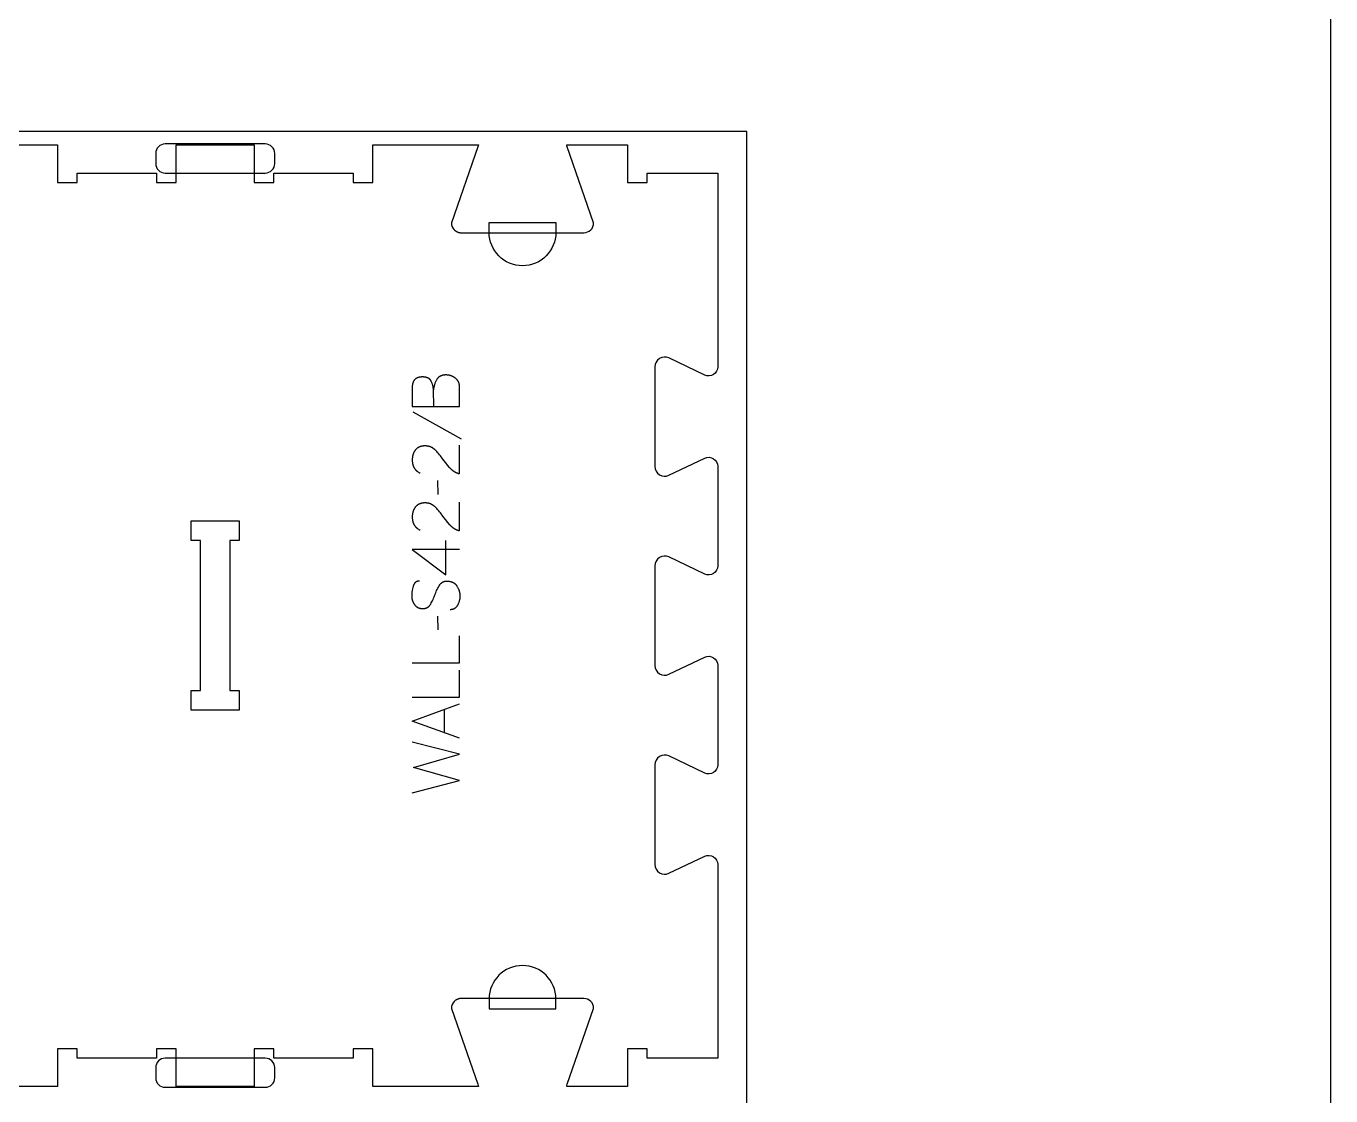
# Model space of a CAD drawing. Extents: x -17068 to -13885, y -19593 to -11999.
# Drawn here: x -14715 to -13885, y -14637 to -13956 of the extents above; entities that cross this region are included whole.
import ezdxf

# ---------------------------------------------------------------- set-up
doc = ezdxf.new("R2010")
doc.units = 0
for name, color, linetype in [('0_SHEET_SPRUCEPLY_2440X122', 1, 'CONTINUOUS'), ('1_ANYTOOL_1MMDEEP_LABELS_S', 2, 'CONTINUOUS'), ('3_ANYTOOL_CUTTHROUGH_INSID', 4, 'CONTINUOUS'), ('4_ANYTOOL_CUTTHROUGH_OUTSI', 5, 'CONTINUOUS'), ('5_ANYTOOL_HALF_MILL_9MM_IN', 3, 'CONTINUOUS'), ('DONOTCUT', 18, 'CONTINUOUS')]:
    doc.layers.add(name, color=color, linetype=linetype)

msp = doc.modelspace()

# ---------------------------------------------------------------- linework, layer by layer
at = {"layer": '0_SHEET_SPRUCEPLY_2440X122'}
msp.add_lwpolyline([(-16696.52, -14023.28), (-16696.52, -15243.28), (-14256.52, -15243.28), (-14256.52, -14023.28)], close=True, dxfattribs=at)
at = {"layer": '1_ANYTOOL_1MMDEEP_LABELS_S'}
for points in [[(-14469.35, -14198.36), (-14439.35, -14198.36), (-14439.35, -14188.68), (-14439.27, -14186.15), (-14439.26, -14185.92), (-14439.26, -14185.7), (-14439.27, -14185.47), (-14439.28, -14185.25), (-14439.3, -14185.04), (-14439.32, -14184.82), (-14439.35, -14184.61), (-14439.38, -14184.41), (-14439.42, -14184.2), (-14439.47, -14184), (-14439.52, -14183.81), (-14439.57, -14183.61), (-14439.63, -14183.42), (-14439.7, -14183.23), (-14439.77, -14183.05), (-14439.85, -14182.87), (-14439.94, -14182.69), (-14440.03, -14182.51), (-14440.12, -14182.34), (-14440.22, -14182.17), (-14440.33, -14182), (-14440.44, -14181.84), (-14440.56, -14181.68), (-14440.68, -14181.52), (-14440.81, -14181.37), (-14440.94, -14181.22), (-14441.08, -14181.07), (-14441.23, -14180.93), (-14441.38, -14180.79), (-14441.53, -14180.65), (-14441.69, -14180.52), (-14441.86, -14180.39), (-14442.03, -14180.26), (-14442.2, -14180.13), (-14442.38, -14180.01), (-14442.55, -14179.9), (-14442.73, -14179.79), (-14442.9, -14179.68), (-14443.08, -14179.58), (-14443.26, -14179.48), (-14443.44, -14179.38), (-14443.62, -14179.29), (-14443.8, -14179.2), (-14443.98, -14179.12), (-14444.17, -14179.04), (-14444.35, -14178.96), (-14444.54, -14178.89), (-14444.73, -14178.83), (-14444.92, -14178.76), (-14445.11, -14178.7), (-14445.3, -14178.65), (-14445.49, -14178.6), (-14445.68, -14178.55), (-14445.88, -14178.51), (-14446.07, -14178.47), (-14446.27, -14178.44), (-14446.47, -14178.41), (-14446.67, -14178.38), (-14446.87, -14178.36), (-14447.07, -14178.34), (-14447.27, -14178.32), (-14447.47, -14178.31), (-14447.68, -14178.31), (-14447.88, -14178.31), (-14448.14, -14178.31), (-14448.38, -14178.32), (-14448.63, -14178.33), (-14448.87, -14178.35), (-14449.1, -14178.38), (-14449.33, -14178.41), (-14449.55, -14178.45), (-14449.78, -14178.49), (-14449.99, -14178.54), (-14450.2, -14178.59), (-14450.41, -14178.65), (-14450.61, -14178.72), (-14450.81, -14178.79), (-14451.01, -14178.86), (-14451.2, -14178.95), (-14451.38, -14179.04), (-14451.47, -14179.08), (-14451.56, -14179.13), (-14451.65, -14179.18), (-14451.74, -14179.23), (-14451.82, -14179.28), (-14451.91, -14179.33), (-14451.99, -14179.39), (-14452.08, -14179.45), (-14452.16, -14179.5), (-14452.24, -14179.56), (-14452.32, -14179.62), (-14452.4, -14179.68), (-14452.47, -14179.75), (-14452.55, -14179.81), (-14452.63, -14179.88), (-14452.7, -14179.95), (-14452.77, -14180.01), (-14452.85, -14180.09), (-14452.92, -14180.16), (-14452.99, -14180.23), (-14453.05, -14180.31), (-14453.12, -14180.38), (-14453.25, -14180.54), (-14453.38, -14180.7), (-14453.5, -14180.87), (-14453.62, -14181.04), (-14453.73, -14181.22), (-14453.95, -14181.59), (-14454.15, -14181.96), (-14454.35, -14182.34), (-14454.53, -14182.73), (-14454.7, -14183.12), (-14454.86, -14183.52), (-14455.01, -14183.92), (-14455.14, -14184.33), (-14455.27, -14184.74), (-14455.38, -14185.17), (-14455.48, -14185.59), (-14455.57, -14186.03), (-14455.65, -14186.47), (-14455.71, -14186.91), (-14455.77, -14187.36), (-14455.81, -14187.82)], [(-14455.68, -14198.36), (-14455.81, -14187.82), (-14455.84, -14187.42), (-14455.88, -14187.03), (-14455.93, -14186.64), (-14455.99, -14186.26), (-14456.06, -14185.88), (-14456.13, -14185.51), (-14456.22, -14185.14), (-14456.31, -14184.78), (-14456.41, -14184.43), (-14456.52, -14184.08), (-14456.64, -14183.74), (-14456.77, -14183.4), (-14456.91, -14183.06), (-14457.06, -14182.74), (-14457.21, -14182.42), (-14457.38, -14182.1), (-14457.42, -14182.02), (-14457.46, -14181.95), (-14457.51, -14181.87), (-14457.56, -14181.8), (-14457.6, -14181.72), (-14457.65, -14181.65), (-14457.7, -14181.58), (-14457.76, -14181.51), (-14457.81, -14181.44), (-14457.87, -14181.38), (-14457.92, -14181.31), (-14457.98, -14181.25), (-14458.04, -14181.18), (-14458.1, -14181.12), (-14458.16, -14181.06), (-14458.23, -14181), (-14458.29, -14180.94), (-14458.36, -14180.89), (-14458.42, -14180.83), (-14458.49, -14180.78), (-14458.56, -14180.72), (-14458.64, -14180.67), (-14458.71, -14180.62), (-14458.78, -14180.57), (-14458.86, -14180.52), (-14458.94, -14180.48), (-14459.01, -14180.43), (-14459.09, -14180.39), (-14459.18, -14180.34), (-14459.26, -14180.3), (-14459.34, -14180.26), (-14459.43, -14180.22), (-14459.51, -14180.18), (-14459.6, -14180.14), (-14459.78, -14180.07), (-14459.97, -14180.01), (-14460.16, -14179.94), (-14460.36, -14179.89), (-14460.56, -14179.84), (-14460.77, -14179.79), (-14460.98, -14179.75), (-14461.2, -14179.71), (-14461.42, -14179.68), (-14461.65, -14179.65), (-14461.89, -14179.63), (-14462.13, -14179.61), (-14462.37, -14179.6), (-14462.63, -14179.59), (-14462.88, -14179.59), (-14463.28, -14179.6), (-14463.48, -14179.61), (-14463.67, -14179.62), (-14463.85, -14179.63), (-14464.04, -14179.65), (-14464.22, -14179.67), (-14464.4, -14179.7), (-14464.58, -14179.72), (-14464.75, -14179.76), (-14464.92, -14179.79), (-14465.08, -14179.83), (-14465.25, -14179.87), (-14465.4, -14179.91), (-14465.56, -14179.96), (-14465.71, -14180.01), (-14465.86, -14180.06), (-14466.01, -14180.12), (-14466.16, -14180.18), (-14466.3, -14180.25), (-14466.43, -14180.31), (-14466.57, -14180.38), (-14466.7, -14180.46), (-14466.83, -14180.53), (-14466.95, -14180.61), (-14467.07, -14180.7), (-14467.19, -14180.78), (-14467.31, -14180.87), (-14467.42, -14180.97), (-14467.53, -14181.06), (-14467.63, -14181.16), (-14467.74, -14181.26), (-14467.84, -14181.37), (-14467.93, -14181.48), (-14468.03, -14181.59), (-14468.12, -14181.71), (-14468.2, -14181.83), (-14468.29, -14181.95), (-14468.37, -14182.07), (-14468.44, -14182.2), (-14468.52, -14182.34), (-14468.59, -14182.47), (-14468.66, -14182.61), (-14468.72, -14182.75), (-14468.78, -14182.9), (-14468.84, -14183.05), (-14468.9, -14183.2), (-14468.95, -14183.35), (-14469, -14183.51), (-14469.04, -14183.67), (-14469.09, -14183.84), (-14469.13, -14184.01), (-14469.16, -14184.18), (-14469.2, -14184.35), (-14469.23, -14184.53), (-14469.25, -14184.71), (-14469.28, -14184.9), (-14469.3, -14185.08), (-14469.32, -14185.27), (-14469.33, -14185.47), (-14469.35, -14185.87), (-14469.35, -14186.28), (-14469.35, -14198.36)], [(-14468.88, -14201.79), (-14438.11, -14218.98)], [(-14439.4, -14223.01), (-14439.44, -14241.31), (-14439.9, -14241.16), (-14440.12, -14241.08), (-14440.34, -14241), (-14440.56, -14240.91), (-14440.78, -14240.82), (-14440.99, -14240.73), (-14441.21, -14240.64), (-14441.42, -14240.54), (-14441.62, -14240.43), (-14441.83, -14240.33), (-14442.03, -14240.21), (-14442.23, -14240.1), (-14442.43, -14239.98), (-14442.63, -14239.86), (-14442.82, -14239.74), (-14443.01, -14239.61), (-14443.2, -14239.48), (-14443.39, -14239.34), (-14443.57, -14239.2), (-14443.75, -14239.06), (-14443.93, -14238.91), (-14444.11, -14238.76), (-14444.28, -14238.61), (-14444.45, -14238.45), (-14444.62, -14238.29), (-14444.79, -14238.13), (-14444.96, -14237.96), (-14445.12, -14237.79), (-14445.28, -14237.62), (-14445.59, -14237.26), (-14446.81, -14235.78), (-14448, -14234.29), (-14449.15, -14232.78), (-14450.28, -14231.26), (-14450.84, -14230.5), (-14451.41, -14229.77), (-14451.99, -14229.06), (-14452.58, -14228.37), (-14453.17, -14227.7), (-14453.77, -14227.06), (-14454.38, -14226.44), (-14455, -14225.84), (-14455.15, -14225.69), (-14455.31, -14225.55), (-14455.47, -14225.41), (-14455.64, -14225.28), (-14455.8, -14225.16), (-14455.97, -14225.03), (-14456.14, -14224.92), (-14456.31, -14224.8), (-14456.49, -14224.7), (-14456.66, -14224.59), (-14456.84, -14224.49), (-14457.02, -14224.4), (-14457.21, -14224.31), (-14457.39, -14224.22), (-14457.58, -14224.14), (-14457.77, -14224.07), (-14457.97, -14224), (-14458.16, -14223.93), (-14458.36, -14223.87), (-14458.56, -14223.81), (-14458.76, -14223.76), (-14458.96, -14223.71), (-14459.17, -14223.66), (-14459.38, -14223.63), (-14459.59, -14223.59), (-14459.8, -14223.56), (-14460.02, -14223.54), (-14460.23, -14223.51), (-14460.45, -14223.5), (-14460.68, -14223.49), (-14460.9, -14223.48), (-14461.13, -14223.48), (-14461.38, -14223.48), (-14461.62, -14223.49), (-14461.86, -14223.5), (-14462.1, -14223.52), (-14462.34, -14223.54), (-14462.57, -14223.57), (-14462.8, -14223.6), (-14463.02, -14223.64), (-14463.24, -14223.68), (-14463.46, -14223.72), (-14463.67, -14223.78), (-14463.88, -14223.83), (-14464.08, -14223.9), (-14464.28, -14223.96), (-14464.48, -14224.03), (-14464.67, -14224.11), (-14464.86, -14224.19), (-14465.05, -14224.28), (-14465.23, -14224.37), (-14465.41, -14224.47), (-14465.58, -14224.57), (-14465.75, -14224.67), (-14465.92, -14224.78), (-14466.08, -14224.9), (-14466.24, -14225.02), (-14466.4, -14225.15), (-14466.55, -14225.28), (-14466.7, -14225.41), (-14466.84, -14225.55), (-14466.98, -14225.7), (-14467.12, -14225.85), (-14467.25, -14226.01), (-14467.38, -14226.17), (-14467.51, -14226.33), (-14467.63, -14226.49), (-14467.75, -14226.66), (-14467.86, -14226.83), (-14467.97, -14227), (-14468.07, -14227.18), (-14468.17, -14227.35), (-14468.27, -14227.53), (-14468.36, -14227.72), (-14468.45, -14227.9), (-14468.53, -14228.09), (-14468.61, -14228.28), (-14468.69, -14228.47), (-14468.76, -14228.67), (-14468.83, -14228.87), (-14468.89, -14229.07), (-14468.95, -14229.27), (-14469.01, -14229.48), (-14469.06, -14229.69), (-14469.11, -14229.9), (-14469.15, -14230.11), (-14469.19, -14230.33), (-14469.22, -14230.55), (-14469.25, -14230.77), (-14469.28, -14230.99), (-14469.3, -14231.22), (-14469.32, -14231.45), (-14469.34, -14231.68), (-14469.35, -14231.92), (-14469.35, -14232.39), (-14469.35, -14232.76), (-14469.33, -14233.12), (-14469.31, -14233.47), (-14469.27, -14233.82), (-14469.23, -14234.16), (-14469.18, -14234.49), (-14469.11, -14234.82), (-14469.04, -14235.14), (-14468.95, -14235.45), (-14468.91, -14235.61), (-14468.86, -14235.76), (-14468.81, -14235.91), (-14468.75, -14236.06), (-14468.7, -14236.21), (-14468.64, -14236.36), (-14468.58, -14236.5), (-14468.51, -14236.65), (-14468.45, -14236.79), (-14468.38, -14236.93), (-14468.31, -14237.07), (-14468.23, -14237.2), (-14468.16, -14237.34), (-14468.08, -14237.47), (-14468, -14237.6), (-14467.92, -14237.73), (-14467.83, -14237.86), (-14467.74, -14237.99), (-14467.65, -14238.11), (-14467.56, -14238.24), (-14467.46, -14238.36), (-14467.36, -14238.48), (-14467.26, -14238.6), (-14467.16, -14238.72), (-14467.05, -14238.83), (-14466.94, -14238.94), (-14466.83, -14239.06), (-14466.72, -14239.17), (-14466.6, -14239.28), (-14466.49, -14239.38), (-14466.36, -14239.49), (-14466.24, -14239.59), (-14465.99, -14239.8), (-14465.72, -14239.99), (-14465.45, -14240.18), (-14465.17, -14240.37), (-14464.87, -14240.54), (-14464.57, -14240.71), (-14464.25, -14240.88)], [(-14453.24, -14245.59), (-14453.15, -14254.38)], [(-14439.4, -14259.31), (-14439.44, -14277.61), (-14439.9, -14277.46), (-14440.12, -14277.38), (-14440.34, -14277.3), (-14440.56, -14277.21), (-14440.78, -14277.12), (-14440.99, -14277.03), (-14441.21, -14276.94), (-14441.42, -14276.84), (-14441.62, -14276.73), (-14441.83, -14276.63), (-14442.03, -14276.51), (-14442.23, -14276.4), (-14442.43, -14276.28), (-14442.63, -14276.16), (-14442.82, -14276.04), (-14443.01, -14275.91), (-14443.2, -14275.78), (-14443.39, -14275.64), (-14443.57, -14275.5), (-14443.75, -14275.36), (-14443.93, -14275.21), (-14444.11, -14275.06), (-14444.28, -14274.91), (-14444.45, -14274.75), (-14444.62, -14274.59), (-14444.79, -14274.43), (-14444.96, -14274.26), (-14445.12, -14274.09), (-14445.28, -14273.92), (-14445.59, -14273.56), (-14446.81, -14272.08), (-14448, -14270.59), (-14449.15, -14269.08), (-14450.28, -14267.56), (-14450.84, -14266.8), (-14451.41, -14266.07), (-14451.99, -14265.36), (-14452.58, -14264.67), (-14453.17, -14264), (-14453.77, -14263.36), (-14454.38, -14262.74), (-14455, -14262.14), (-14455.15, -14261.99), (-14455.31, -14261.85), (-14455.47, -14261.71), (-14455.64, -14261.58), (-14455.8, -14261.46), (-14455.97, -14261.33), (-14456.14, -14261.22), (-14456.31, -14261.1), (-14456.49, -14261), (-14456.66, -14260.89), (-14456.84, -14260.79), (-14457.02, -14260.7), (-14457.21, -14260.61), (-14457.39, -14260.52), (-14457.58, -14260.44), (-14457.77, -14260.37), (-14457.97, -14260.3), (-14458.16, -14260.23), (-14458.36, -14260.17), (-14458.56, -14260.11), (-14458.76, -14260.06), (-14458.96, -14260.01), (-14459.17, -14259.96), (-14459.38, -14259.93), (-14459.59, -14259.89), (-14459.8, -14259.86), (-14460.02, -14259.84), (-14460.23, -14259.81), (-14460.45, -14259.8), (-14460.68, -14259.79), (-14460.9, -14259.78), (-14461.13, -14259.78), (-14461.38, -14259.78), (-14461.62, -14259.79), (-14461.86, -14259.8), (-14462.1, -14259.82), (-14462.34, -14259.84), (-14462.57, -14259.87), (-14462.8, -14259.9), (-14463.02, -14259.94), (-14463.24, -14259.98), (-14463.46, -14260.02), (-14463.67, -14260.08), (-14463.88, -14260.13), (-14464.08, -14260.2), (-14464.28, -14260.26), (-14464.48, -14260.33), (-14464.67, -14260.41), (-14464.86, -14260.49), (-14465.05, -14260.58), (-14465.23, -14260.67), (-14465.41, -14260.77), (-14465.58, -14260.87), (-14465.75, -14260.97), (-14465.92, -14261.08), (-14466.08, -14261.2), (-14466.24, -14261.32), (-14466.4, -14261.45), (-14466.55, -14261.58), (-14466.7, -14261.71), (-14466.84, -14261.85), (-14466.98, -14262), (-14467.12, -14262.15), (-14467.25, -14262.31), (-14467.38, -14262.47), (-14467.51, -14262.63), (-14467.63, -14262.79), (-14467.75, -14262.96), (-14467.86, -14263.13), (-14467.97, -14263.3), (-14468.07, -14263.48), (-14468.17, -14263.65), (-14468.27, -14263.83), (-14468.36, -14264.02), (-14468.45, -14264.2), (-14468.53, -14264.39), (-14468.61, -14264.58), (-14468.69, -14264.77), (-14468.76, -14264.97), (-14468.83, -14265.17), (-14468.89, -14265.37), (-14468.95, -14265.57), (-14469.01, -14265.78), (-14469.06, -14265.99), (-14469.11, -14266.2), (-14469.15, -14266.41), (-14469.19, -14266.63), (-14469.22, -14266.85), (-14469.25, -14267.07), (-14469.28, -14267.29), (-14469.3, -14267.52), (-14469.32, -14267.75), (-14469.34, -14267.98), (-14469.35, -14268.22), (-14469.35, -14268.69), (-14469.35, -14269.06), (-14469.33, -14269.42), (-14469.31, -14269.77), (-14469.27, -14270.12), (-14469.23, -14270.46), (-14469.18, -14270.79), (-14469.11, -14271.12), (-14469.04, -14271.44), (-14468.95, -14271.75), (-14468.91, -14271.91), (-14468.86, -14272.06), (-14468.81, -14272.21), (-14468.75, -14272.36), (-14468.7, -14272.51), (-14468.64, -14272.66), (-14468.58, -14272.8), (-14468.51, -14272.95), (-14468.45, -14273.09), (-14468.38, -14273.23), (-14468.31, -14273.37), (-14468.23, -14273.5), (-14468.16, -14273.64), (-14468.08, -14273.77), (-14468, -14273.9), (-14467.92, -14274.03), (-14467.83, -14274.16), (-14467.74, -14274.29), (-14467.65, -14274.41), (-14467.56, -14274.54), (-14467.46, -14274.66), (-14467.36, -14274.78), (-14467.26, -14274.9), (-14467.16, -14275.02), (-14467.05, -14275.13), (-14466.94, -14275.24), (-14466.83, -14275.36), (-14466.72, -14275.47), (-14466.6, -14275.58), (-14466.49, -14275.68), (-14466.36, -14275.79), (-14466.24, -14275.89), (-14465.99, -14276.1), (-14465.72, -14276.29), (-14465.45, -14276.48), (-14465.17, -14276.67), (-14464.87, -14276.84), (-14464.57, -14277.01), (-14464.25, -14277.18)], [(-14448.01, -14305.51), (-14448.01, -14283.74)], [(-14439.35, -14289.52), (-14469.4, -14289.48), (-14448.01, -14305.51)], [(-14464.77, -14309.54), (-14464.96, -14309.54), (-14465.05, -14309.54), (-14465.14, -14309.55), (-14465.23, -14309.56), (-14465.32, -14309.56), (-14465.41, -14309.57), (-14465.5, -14309.59), (-14465.58, -14309.6), (-14465.67, -14309.62), (-14465.75, -14309.63), (-14465.84, -14309.65), (-14465.92, -14309.67), (-14466, -14309.69), (-14466.08, -14309.72), (-14466.16, -14309.74), (-14466.24, -14309.77), (-14466.31, -14309.79), (-14466.39, -14309.82), (-14466.47, -14309.86), (-14466.54, -14309.89), (-14466.61, -14309.92), (-14466.68, -14309.96), (-14466.76, -14310), (-14466.83, -14310.04), (-14466.89, -14310.08), (-14466.96, -14310.12), (-14467.03, -14310.16), (-14467.1, -14310.21), (-14467.16, -14310.26), (-14467.22, -14310.3), (-14467.29, -14310.35), (-14467.35, -14310.41), (-14467.41, -14310.46), (-14467.47, -14310.52), (-14467.53, -14310.57), (-14467.59, -14310.63), (-14467.64, -14310.69), (-14467.7, -14310.75), (-14467.75, -14310.82), (-14467.81, -14310.88), (-14467.86, -14310.95), (-14467.91, -14311.02), (-14467.96, -14311.08), (-14468.01, -14311.16), (-14468.06, -14311.23), (-14468.11, -14311.3), (-14468.15, -14311.38), (-14468.2, -14311.46), (-14468.24, -14311.54), (-14468.28, -14311.62), (-14468.33, -14311.7), (-14468.41, -14311.87), (-14468.49, -14312.05), (-14468.56, -14312.23), (-14468.63, -14312.42), (-14468.69, -14312.61), (-14468.75, -14312.81), (-14468.98, -14313.63), (-14469.17, -14314.42), (-14469.33, -14315.21), (-14469.46, -14315.98), (-14469.52, -14316.36), (-14469.56, -14316.74), (-14469.61, -14317.11), (-14469.64, -14317.48), (-14469.66, -14317.84), (-14469.68, -14318.21), (-14469.69, -14318.57), (-14469.7, -14318.92), (-14469.7, -14319.12), (-14469.69, -14319.31), (-14469.68, -14319.5), (-14469.67, -14319.69), (-14469.65, -14319.88), (-14469.63, -14320.07), (-14469.61, -14320.26), (-14469.58, -14320.45), (-14469.55, -14320.63), (-14469.52, -14320.81), (-14469.48, -14321), (-14469.44, -14321.18), (-14469.4, -14321.36), (-14469.35, -14321.54), (-14469.3, -14321.71), (-14469.24, -14321.89), (-14469.18, -14322.06), (-14469.12, -14322.24), (-14469.06, -14322.41), (-14468.99, -14322.58), (-14468.91, -14322.75), (-14468.84, -14322.92), (-14468.76, -14323.09), (-14468.67, -14323.25), (-14468.59, -14323.42), (-14468.49, -14323.58), (-14468.4, -14323.74), (-14468.3, -14323.9), (-14468.2, -14324.06), (-14468.1, -14324.22), (-14467.99, -14324.38), (-14467.88, -14324.54), (-14467.76, -14324.69), (-14467.64, -14324.84), (-14467.52, -14324.98), (-14467.4, -14325.12), (-14467.27, -14325.25), (-14467.14, -14325.38), (-14467, -14325.5), (-14466.87, -14325.62), (-14466.73, -14325.74), (-14466.58, -14325.85), (-14466.44, -14325.95), (-14466.29, -14326.05), (-14466.14, -14326.14), (-14465.98, -14326.23), (-14465.82, -14326.32), (-14465.66, -14326.4), (-14465.5, -14326.47), (-14465.33, -14326.55), (-14465.16, -14326.61), (-14464.99, -14326.67), (-14464.81, -14326.73), (-14464.63, -14326.78), (-14464.45, -14326.82), (-14464.26, -14326.87), (-14464.08, -14326.9), (-14463.88, -14326.93), (-14463.69, -14326.96), (-14463.49, -14326.98), (-14463.29, -14327), (-14463.09, -14327.01), (-14462.88, -14327.02), (-14462.67, -14327.02), (-14462.45, -14327.02), (-14462.24, -14327.01), (-14462.03, -14327), (-14461.83, -14326.98), (-14461.63, -14326.95), (-14461.43, -14326.92), (-14461.24, -14326.89), (-14461.05, -14326.84), (-14460.87, -14326.8), (-14460.68, -14326.74), (-14460.51, -14326.69), (-14460.33, -14326.62), (-14460.24, -14326.59), (-14460.16, -14326.55), (-14460.08, -14326.52), (-14459.99, -14326.48), (-14459.91, -14326.44), (-14459.83, -14326.4), (-14459.75, -14326.36), (-14459.67, -14326.31), (-14459.59, -14326.27), (-14459.51, -14326.22), (-14459.44, -14326.17), (-14459.36, -14326.13), (-14459.29, -14326.08), (-14459.21, -14326.02), (-14459.14, -14325.97), (-14459.07, -14325.92), (-14458.99, -14325.86), (-14458.92, -14325.8), (-14458.86, -14325.74), (-14458.79, -14325.68), (-14458.72, -14325.62), (-14458.65, -14325.56), (-14458.59, -14325.5), (-14458.52, -14325.43), (-14458.4, -14325.29), (-14458.27, -14325.15), (-14458.15, -14325.01), (-14458.04, -14324.86), (-14457.93, -14324.7), (-14457.82, -14324.53), (-14457.71, -14324.37), (-14457.61, -14324.19), (-14457.22, -14323.48), (-14456.84, -14322.75), (-14456.47, -14322), (-14456.12, -14321.24), (-14455.77, -14320.46), (-14455.44, -14319.66), (-14455.12, -14318.85), (-14454.8, -14318.02), (-14454.49, -14317.2), (-14454.16, -14316.39), (-14453.82, -14315.6), (-14453.46, -14314.84), (-14453.09, -14314.09), (-14452.7, -14313.37), (-14452.29, -14312.66), (-14451.87, -14311.98), (-14451.76, -14311.81), (-14451.65, -14311.65), (-14451.53, -14311.5), (-14451.47, -14311.42), (-14451.41, -14311.35), (-14451.35, -14311.28), (-14451.28, -14311.21), (-14451.22, -14311.14), (-14451.16, -14311.07), (-14451.09, -14311), (-14451.02, -14310.94), (-14450.95, -14310.88), (-14450.89, -14310.82), (-14450.82, -14310.76), (-14450.75, -14310.7), (-14450.67, -14310.64), (-14450.6, -14310.58), (-14450.53, -14310.53), (-14450.45, -14310.48), (-14450.38, -14310.42), (-14450.3, -14310.37), (-14450.22, -14310.33), (-14450.14, -14310.28), (-14450.06, -14310.23), (-14449.98, -14310.19), (-14449.9, -14310.15), (-14449.82, -14310.11), (-14449.74, -14310.07), (-14449.65, -14310.03), (-14449.57, -14309.99), (-14449.48, -14309.96), (-14449.39, -14309.92), (-14449.3, -14309.89), (-14449.21, -14309.86), (-14449.12, -14309.83), (-14449.03, -14309.8), (-14448.94, -14309.77), (-14448.75, -14309.73), (-14448.56, -14309.68), (-14448.36, -14309.65), (-14448.16, -14309.62), (-14447.96, -14309.59), (-14447.75, -14309.57), (-14447.54, -14309.56), (-14447.33, -14309.55), (-14447.11, -14309.55), (-14446.88, -14309.55), (-14446.66, -14309.56), (-14446.43, -14309.58), (-14446.19, -14309.6), (-14445.97, -14309.63), (-14445.74, -14309.66), (-14445.52, -14309.69), (-14445.31, -14309.73), (-14445.09, -14309.78), (-14444.89, -14309.83), (-14444.68, -14309.89), (-14444.48, -14309.95), (-14444.28, -14310.02), (-14444.09, -14310.09), (-14443.9, -14310.16), (-14443.71, -14310.25), (-14443.53, -14310.33), (-14443.35, -14310.42), (-14443.17, -14310.52), (-14443, -14310.62), (-14442.83, -14310.73), (-14442.67, -14310.84), (-14442.51, -14310.96), (-14442.35, -14311.08), (-14442.2, -14311.21), (-14442.05, -14311.34), (-14441.91, -14311.47), (-14441.76, -14311.62), (-14441.63, -14311.76), (-14441.49, -14311.91), (-14441.36, -14312.07), (-14441.23, -14312.23), (-14441.11, -14312.4), (-14440.99, -14312.57), (-14440.88, -14312.75), (-14440.66, -14313.11), (-14440.45, -14313.47), (-14440.26, -14313.84), (-14440.08, -14314.21), (-14439.91, -14314.59), (-14439.76, -14314.97), (-14439.69, -14315.16), (-14439.62, -14315.35), (-14439.56, -14315.54), (-14439.5, -14315.73), (-14439.44, -14315.93), (-14439.39, -14316.12), (-14439.34, -14316.32), (-14439.29, -14316.51), (-14439.25, -14316.71), (-14439.21, -14316.91), (-14439.18, -14317.11), (-14439.14, -14317.31), (-14439.12, -14317.51), (-14439.09, -14317.71), (-14439.05, -14318.12), (-14439.02, -14318.53), (-14439.01, -14318.94), (-14439.01, -14319.36), (-14439.03, -14319.76), (-14439.05, -14320.17), (-14439.09, -14320.57), (-14439.14, -14320.96), (-14439.21, -14321.35), (-14439.29, -14321.74), (-14439.38, -14322.12), (-14439.48, -14322.5), (-14439.59, -14322.87), (-14439.72, -14323.24), (-14439.86, -14323.6), (-14440.02, -14323.96), (-14440.18, -14324.31), (-14440.36, -14324.66), (-14440.55, -14325.01), (-14440.66, -14325.18), (-14440.76, -14325.34), (-14440.87, -14325.5), (-14440.97, -14325.65), (-14441.09, -14325.8), (-14441.2, -14325.94), (-14441.32, -14326.08), (-14441.44, -14326.21), (-14441.57, -14326.33), (-14441.69, -14326.45), (-14441.82, -14326.57), (-14441.95, -14326.68), (-14442.02, -14326.73), (-14442.09, -14326.78), (-14442.16, -14326.83), (-14442.23, -14326.88), (-14442.3, -14326.93), (-14442.37, -14326.98), (-14442.44, -14327.02), (-14442.52, -14327.06), (-14442.59, -14327.11), (-14442.66, -14327.15), (-14442.74, -14327.19), (-14442.81, -14327.22), (-14442.89, -14327.26), (-14442.97, -14327.3), (-14443.04, -14327.33), (-14443.12, -14327.36), (-14443.2, -14327.4), (-14443.28, -14327.43), (-14443.36, -14327.45), (-14443.44, -14327.48), (-14443.61, -14327.53), (-14443.78, -14327.58), (-14443.95, -14327.62), (-14444.12, -14327.65), (-14444.3, -14327.68), (-14444.48, -14327.71), (-14444.66, -14327.73), (-14444.85, -14327.74), (-14445.03, -14327.75), (-14445.23, -14327.75)], [(-14453.24, -14331.78), (-14453.15, -14340.56)], [(-14469.35, -14361.52), (-14439.35, -14361.52), (-14439.35, -14344.42)], [(-14469.35, -14383.34), (-14439.35, -14383.34), (-14439.35, -14366.24)], [(-14439.35, -14409.56), (-14469.35, -14398.68), (-14439.35, -14387.62)], [(-14448.91, -14406.09), (-14448.91, -14391.18)], [(-14469.35, -14444.28), (-14439.35, -14436.56), (-14468.45, -14428.12), (-14439.35, -14419.64), (-14469.35, -14412.14)]]:
    msp.add_lwpolyline(points, dxfattribs=at)
at = {"layer": '3_ANYTOOL_CUTTHROUGH_INSID', "color": 4}
msp.add_lwpolyline([(-14609.71, -14271.26), (-14579.46, -14271.26), (-14579.46, -14283.76), (-14585.46, -14283.76), (-14585.46, -14379.26), (-14579.46, -14379.26), (-14579.46, -14391.76), (-14609.96, -14391.76), (-14609.96, -14379.26), (-14603.96, -14379.26), (-14603.96, -14283.76), (-14609.96, -14283.76), (-14609.96, -14271.26)], close=True, dxfattribs=at)
at = {"layer": '4_ANYTOOL_CUTTHROUGH_OUTSI', "color": 5}
msp.add_lwpolyline([(-14744.71, -14031.76), (-14694.96, -14031.76), (-14694.96, -14055.76), (-14682.46, -14055.76), (-14682.46, -14049.76), (-14631.96, -14049.76), (-14631.96, -14055.76), (-14619.46, -14055.76), (-14619.46, -14031.76), (-14569.96, -14031.76), (-14569.96, -14055.76), (-14557.46, -14055.76), (-14557.46, -14049.76), (-14506.96, -14049.76), (-14506.96, -14055.76), (-14494.46, -14055.76), (-14494.46, -14031.76), (-14444.71, -14031.77), (-14427.27, -14031.77), (-14427.27, -14031.77, -0.061486), (-14427.5, -14033.16), (-14444.4, -14081.43), (-14444.41, -14081.47), (-14444.41, -14081.52), (-14444.41, -14081.52, 0.198912), (-14442.58, -14085.94), (-14442.48, -14086.04), (-14442.37, -14086.14), (-14442.25, -14086.24), (-14442.14, -14086.34), (-14442.02, -14086.44), (-14441.9, -14086.53), (-14441.77, -14086.62), (-14441.65, -14086.71), (-14441.52, -14086.79), (-14441.39, -14086.87), (-14441.25, -14086.95), (-14441.12, -14087.02), (-14440.98, -14087.1), (-14440.84, -14087.16), (-14440.7, -14087.23), (-14440.56, -14087.29), (-14440.41, -14087.35), (-14440.27, -14087.4), (-14440.12, -14087.45), (-14439.97, -14087.5), (-14439.82, -14087.54), (-14439.67, -14087.58), (-14439.52, -14087.62), (-14439.37, -14087.65), (-14439.22, -14087.68), (-14439.07, -14087.7), (-14438.92, -14087.72), (-14438.77, -14087.74), (-14438.62, -14087.75), (-14438.46, -14087.76), (-14438.31, -14087.76), (-14438.16, -14087.77), (-14360.16, -14087.77, 0.414214), (-14353.91, -14081.52), (-14353.91, -14081.47), (-14353.93, -14081.43), (-14370.83, -14033.16), (-14370.83, -14033.16, -0.061485), (-14371.06, -14031.77), (-14332.46, -14031.77), (-14332.46, -14055.77), (-14319.96, -14055.77), (-14319.96, -14049.77), (-14274.96, -14049.77), (-14274.96, -14173.16), (-14274.96, -14173.16, -0.551268), (-14283.18, -14178.35), (-14306.02, -14167.48, 0.551268), (-14314.96, -14173.12), (-14314.96, -14236.51, 0.257375), (-14312.05, -14241.8, 0.257375), (-14306.02, -14242.15), (-14283.18, -14231.28, -0.551268), (-14274.96, -14236.47), (-14274.96, -14299.86, -0.551268), (-14283.18, -14305.05), (-14306.02, -14294.18, 0.551268), (-14314.96, -14299.82), (-14314.96, -14363.21, 0.257375), (-14312.05, -14368.5, 0.257375), (-14306.02, -14368.85), (-14283.18, -14357.98, -0.551268), (-14274.96, -14363.17), (-14274.96, -14426.56, -0.551268), (-14283.18, -14431.75), (-14306.02, -14420.88, 0.551268), (-14314.96, -14426.52), (-14314.96, -14489.91, 0.551268), (-14306.02, -14495.55), (-14283.18, -14484.68, -0.257375), (-14277.64, -14485.01, -0.257375), (-14274.96, -14489.87), (-14274.96, -14613.27), (-14319.96, -14613.27), (-14319.96, -14607.27), (-14332.46, -14607.27), (-14332.46, -14631.27), (-14371.06, -14631.27), (-14371.06, -14631.27, -0.061485), (-14370.83, -14629.88), (-14353.93, -14581.6), (-14353.91, -14581.56), (-14353.91, -14581.52), (-14353.91, -14581.52, 0.414214), (-14360.16, -14575.27), (-14438.16, -14575.27), (-14438.31, -14575.27), (-14438.46, -14575.27), (-14438.62, -14575.28), (-14438.77, -14575.29), (-14438.92, -14575.31), (-14439.07, -14575.33), (-14439.22, -14575.36), (-14439.37, -14575.38), (-14439.52, -14575.42), (-14439.67, -14575.45), (-14439.82, -14575.49), (-14439.97, -14575.53), (-14440.12, -14575.58), (-14440.27, -14575.63), (-14440.41, -14575.68), (-14440.56, -14575.74), (-14440.7, -14575.8), (-14440.84, -14575.87), (-14440.98, -14575.94), (-14441.12, -14576.01), (-14441.25, -14576.08), (-14441.39, -14576.16), (-14441.52, -14576.24), (-14441.65, -14576.33), (-14441.77, -14576.41), (-14441.9, -14576.5), (-14442.02, -14576.6), (-14442.14, -14576.69), (-14442.25, -14576.79), (-14442.37, -14576.89), (-14442.48, -14576.99), (-14442.58, -14577.1, 0.198912), (-14444.41, -14581.52), (-14444.41, -14581.56), (-14444.4, -14581.6), (-14427.5, -14629.88), (-14427.5, -14629.88, -0.061485), (-14427.27, -14631.27), (-14444.71, -14631.27), (-14494.46, -14631.26), (-14494.46, -14607.26), (-14506.96, -14607.26), (-14506.96, -14613.26), (-14557.46, -14613.26), (-14557.46, -14607.26), (-14569.96, -14607.26), (-14569.96, -14631.26), (-14619.46, -14631.26), (-14619.46, -14607.26), (-14631.96, -14607.26), (-14631.96, -14613.26), (-14682.46, -14613.26), (-14682.46, -14607.26), (-14694.96, -14607.26), (-14694.96, -14631.26), (-14744.71, -14631.26)], format="xyb", dxfattribs=at)
at = {"layer": '5_ANYTOOL_HALF_MILL_9MM_IN', "color": 3}
for points in [[(-14626.59, -14031.26, 0.414214), (-14632.59, -14037.26), (-14632.59, -14043.76, 0.414214), (-14626.59, -14049.76), (-14562.84, -14049.76, 0.414214), (-14556.84, -14043.76), (-14556.84, -14037.26, 0.414214), (-14562.84, -14031.26)], [(-14377.91, -14087.52, -1), (-14420.41, -14087.52), (-14420.41, -14087.27), (-14420.41, -14081.27), (-14377.91, -14081.27), (-14377.91, -14087.27), (-14377.91, -14087.52)], [(-14377.91, -14575.52, 1), (-14420.41, -14575.52), (-14420.41, -14575.77), (-14420.41, -14581.77), (-14377.91, -14581.77), (-14377.91, -14575.77), (-14377.91, -14575.52)], [(-14626.59, -14613.26, 0.414214), (-14632.59, -14619.26), (-14632.59, -14625.76, 0.414214), (-14626.59, -14631.76), (-14562.84, -14631.76, 0.414214), (-14556.84, -14625.76), (-14556.84, -14619.26, 0.414214), (-14562.84, -14613.26)]]:
    msp.add_lwpolyline(points, format="xyb", close=True, dxfattribs=at)
at = {"layer": 'DONOTCUT'}
msp.add_lwpolyline([(-17068.22, -19592.7), (-13884.82, -19592.7), (-13884.82, -11999.27), (-17068.22, -11999.27)], close=True, dxfattribs=at)

doc.saveas('drawing.dxf')
